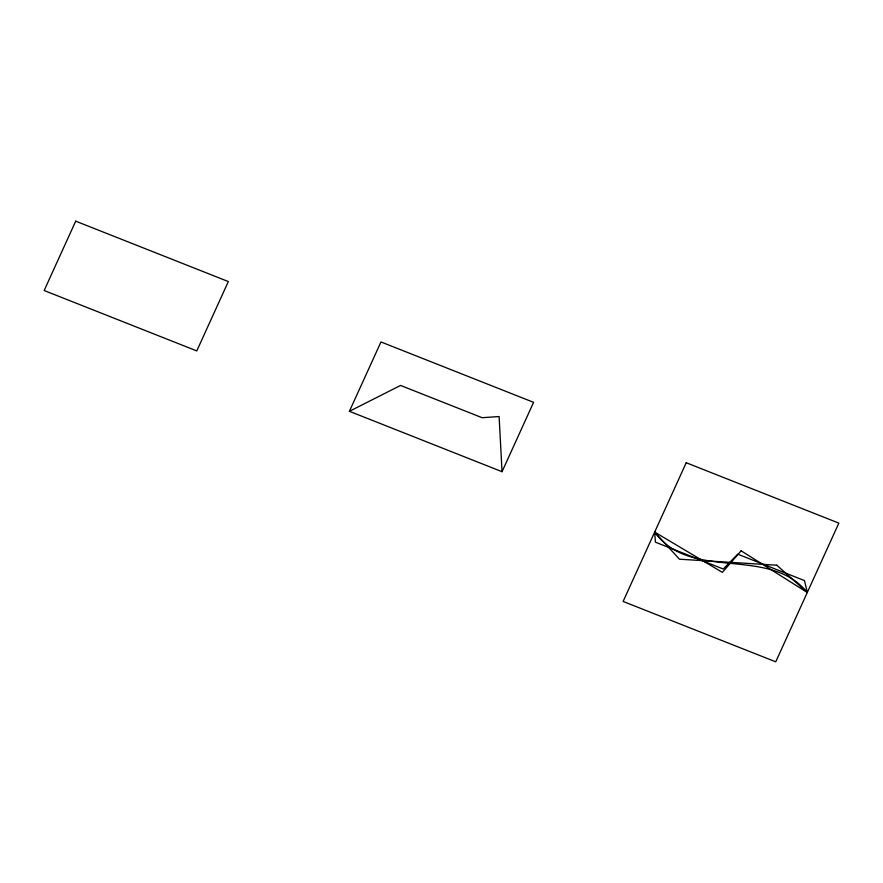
<?xml version="1.0" encoding="UTF-8"?>
<svg xmlns="http://www.w3.org/2000/svg" width="883" height="883" viewBox="0 0 883 883"><rect width="100%" height="100%" fill="white"/><g stroke="black" fill="none" stroke-linecap="round" stroke-linejoin="round"><path stroke-width="1.32" d="M349.403 411.301L380.959 341.953L533.597 402.339L502.041 471.699L349.403 411.301L400.562 385.441L482.107 417.703L499.105 416.544L502.041 471.699M75.706 221.169L44.15 290.518L196.777 350.915L228.333 281.556L75.706 221.169M686.223 462.736L623.111 601.444L775.738 661.831L838.85 523.122L686.223 462.736M741.135 550.804L722.36 572.361L654.667 532.085L655.407 542.162L723.276 569.016L737.713 554.171L804.49 580.595L807.294 592.482L741.135 550.804M776.841 565.208L679.446 559.204L654.667 532.085C691.091 582.471 768.596 544.943 807.294 592.482L776.841 565.208"/></g></svg>
